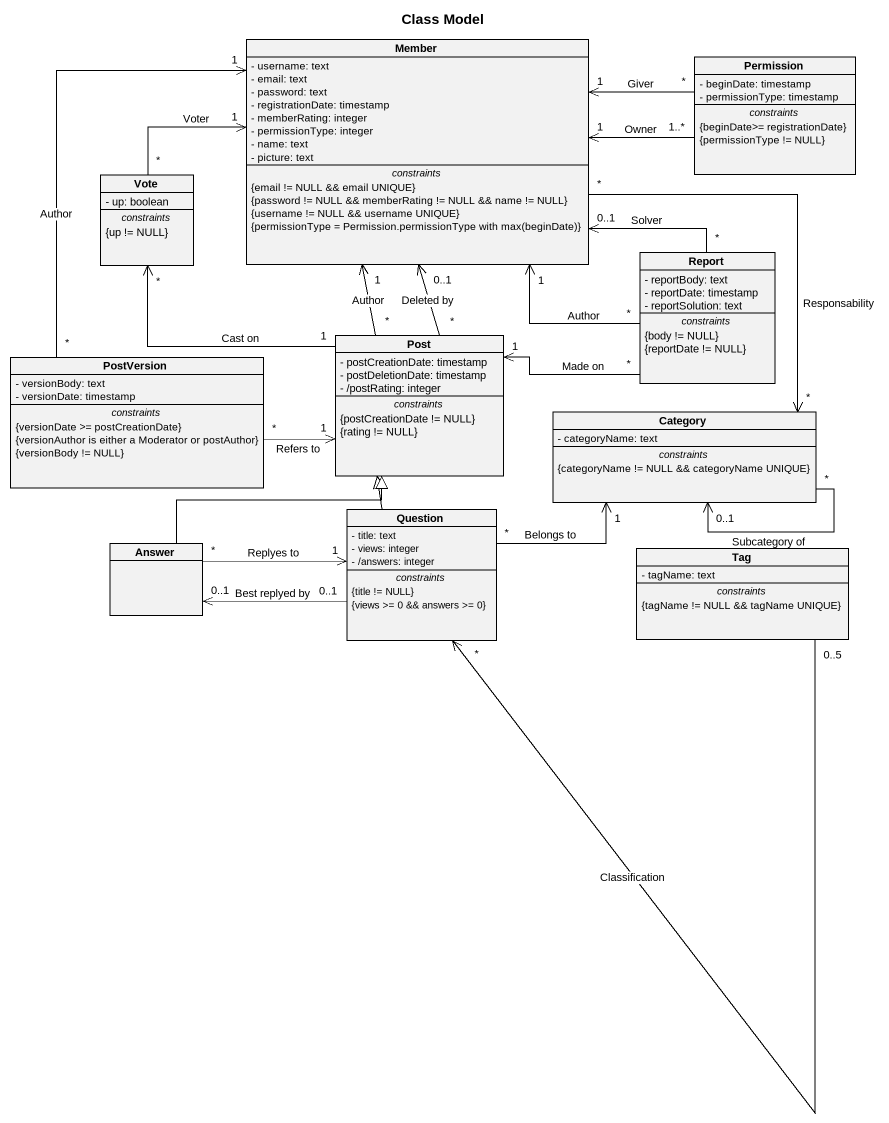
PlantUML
@startuml
title Class Model
hide circle
hide empty members
skinparam classAttributeIconSize 0
class Member {
  - username: text
  - email: text
  - password: text
  - registrationDate: timestamp
  - memberRating: integer
  - permissionType: integer
  - name: text
  - picture: text
  -- constraints --
  {email != NULL && email UNIQUE}
  {password != NULL && memberRating != NULL && name != NULL}
  {username != NULL && username UNIQUE}
  {field} {permissionType = Permission.permissionType with max(beginDate)}
}
class Permission {
  - beginDate: timestamp
  - permissionType: timestamp
  -- constraints --
  {beginDate>= registrationDate}
  {permissionType != NULL}
}
class Vote {
  - up: boolean
  -- constraints --
  {up != NULL}
}
class Report {
  - reportBody: text
  - reportDate: timestamp
  - reportSolution: text
  -- constraints --
  {body != NULL}
  {reportDate != NULL}
}
class PostVersion {
  - versionBody: text
  - versionDate: timestamp
  -- constraints --
  {versionDate >= postCreationDate}
  {versionAuthor is either a Moderator or postAuthor}
  {versionBody != NULL}
}
class Post {
  - postCreationDate: timestamp
  - postDeletionDate: timestamp
  - /postRating: integer
  -- constraints --
  {postCreationDate != NULL}
  {rating != NULL}
}
class Category {
  - categoryName: text
  -- constraints --
  {categoryName != NULL && categoryName UNIQUE}
}
class Question {
  - title: text
  - views: integer
  - /answers: integer
  -- constraints --
  {title != NULL}
  {views >= 0 && answers >= 0}
}
class Answer
class Tag {
  - tagName: text
  -- constraints --
  {tagName != NULL && tagName UNIQUE}
}
Member "1" <-left- "*" Vote : Voter
Permission "*" -left-> "1" Member : Giver
Permission "1..*" -left-> "1" Member : Owner
Report "*" -left-> "1" Member : Author
Report "*" -left-> "0..1" Member : Solver
Report "*" -left-> "1" Post : Made on
PostVersion "*" -up-> "1" Member : Author
PostVersion "*" -right-> "1" Post : Refers to
Post "*" -up-> "1" Member : Author
Post "*" -up-> "0..1" Member : Deleted by
Post "1" -up-> "*" Vote : Cast on
Category "*" <-up- "*" Member : Responsability
Category "0..1" <-- "*" Category : Subcategory of
Question -up-|> Post
Question "*" -right-> "1" Category : Belongs to
Question "0..1" -left-> "0..1" Answer : Best replyed by
Question "*" <-right- "0..5" Tag : Classification
Answer -up-|> Post
Answer "*" -right-> "1" Question : Replyes to
@enduml
